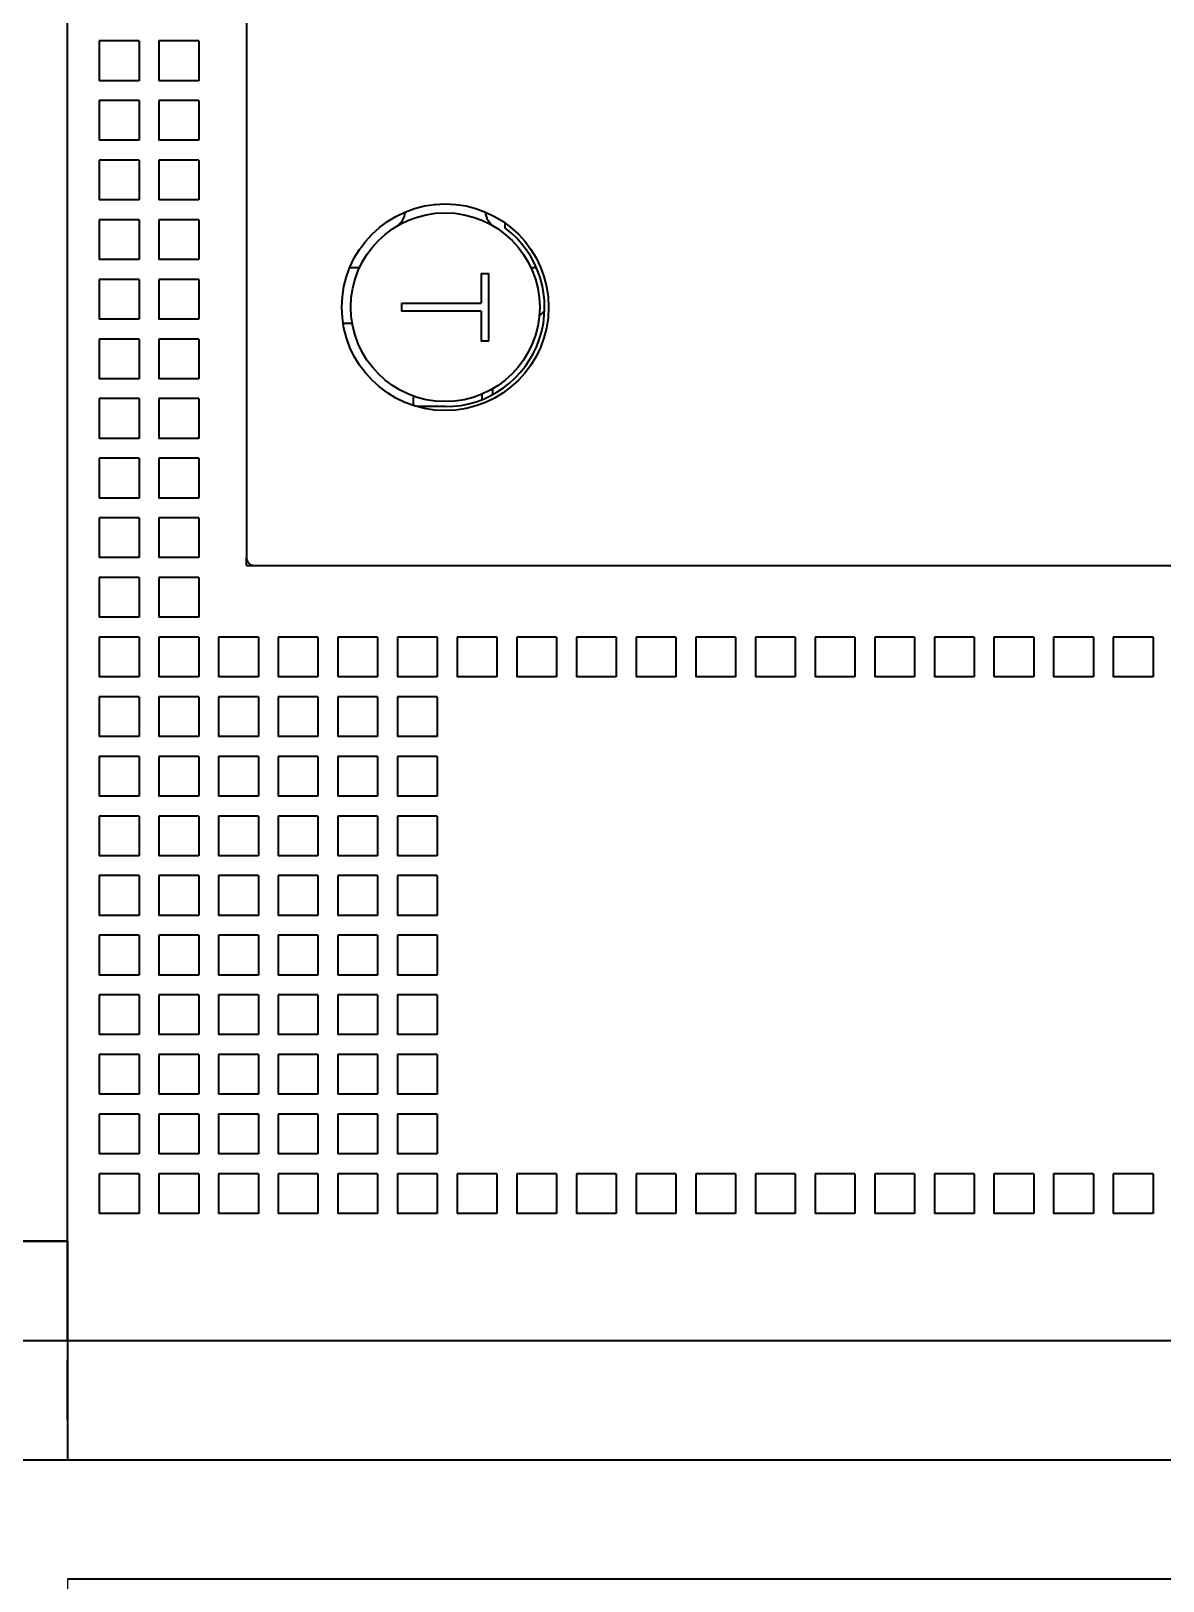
# Model space of a CAD drawing. Header units: millimetres. Extents: x 0 to 840, y -1485 to 297.
# Drawn here: x 71.156 to 74.003, y -716.695 to -712.795 of the extents above; entities that cross this region are included whole.
import ezdxf

# ---------------------------------------------------------------- set-up
doc = ezdxf.new("R2010")
doc.units = ezdxf.units.MM
doc.linetypes.add('DASHDOT', pattern=[25.4, 12.7, -6.35, 0, -6.35])

# ---------------------------------------------------------------- blocks, each defined once
blk = doc.blocks.new('XT2_3P ABB')
at = {"color": 7, "lineweight": 35}
for p, q in [((4.5, 0.6), (4.5, 12.4)), ((4.5, 0.6), (4.5, 12.4)), ((4.2, 8.9), (4.2, 3.55)), ((4.2, 8.9), (4.2, 3.55)), ((2.25, 4), (2.25, 8.1)), ((2.25, 4), (2.25, 8.1)), ((2.25, 4.02), (2.25, 8.08)), ((-2.1603, 4), (2.1603, 4)), ((3.95, 3.55), (-3.95, 3.55)), ((3.95, 3.55), (-3.95, 3.55)), ((3.95, 3.55), (-3.91, 3.55))]:
    blk.add_line(p, q, dxfattribs=at)
at = {"color": 7, "lineweight": 35, "ltscale": 0.025}
for p, q in [((2.43, 6.28), (2.43, 6.18)), ((2.43, 6.28), (2.53, 6.28)), ((2.43, 6.28), (2.43, 6.18)), ((2.43, 6.28), (2.53, 6.28)), ((2.53, 6.28), (2.53, 6.18)), ((2.53, 6.28), (2.53, 6.18)), ((3.78, 6.28), (3.78, 6.18)), ((3.78, 6.28), (3.88, 6.28)), ((3.78, 6.28), (3.78, 6.18)), ((3.78, 6.28), (3.88, 6.28)), ((3.88, 6.28), (3.88, 6.18)), ((3.88, 6.28), (3.88, 6.18)), ((2.43, 6.18), (2.53, 6.18)), ((2.43, 6.18), (2.53, 6.18)), ((3.78, 6.18), (3.88, 6.18)), ((3.78, 6.18), (3.88, 6.18)), ((2.43, 6.13), (2.43, 6.03)), ((2.43, 6.13), (2.53, 6.13)), ((2.43, 6.13), (2.43, 6.03)), ((2.43, 6.13), (2.53, 6.13)), ((2.53, 6.13), (2.53, 6.03)), ((2.53, 6.13), (2.53, 6.03)), ((3.78, 6.13), (3.78, 6.03)), ((3.78, 6.13), (3.88, 6.13)), ((3.78, 6.13), (3.78, 6.03)), ((3.78, 6.13), (3.88, 6.13)), ((3.88, 6.13), (3.88, 6.03)), ((3.88, 6.13), (3.88, 6.03)), ((2.43, 6.03), (2.53, 6.03)), ((2.43, 6.03), (2.53, 6.03)), ((3.78, 6.03), (3.88, 6.03)), ((3.78, 6.03), (3.88, 6.03)), ((2.43, 5.98), (2.43, 5.88)), ((2.43, 5.98), (2.53, 5.98)), ((2.43, 5.98), (2.43, 5.88)), ((2.43, 5.98), (2.53, 5.98)), ((2.53, 5.98), (2.53, 5.88)), ((2.53, 5.98), (2.53, 5.88)), ((3.78, 5.98), (3.78, 5.88)), ((3.78, 5.98), (3.88, 5.98)), ((3.78, 5.98), (3.78, 5.88)), ((3.78, 5.98), (3.88, 5.98)), ((3.88, 5.98), (3.88, 5.88)), ((3.88, 5.98), (3.88, 5.88)), ((2.43, 5.88), (2.53, 5.88)), ((2.43, 5.88), (2.53, 5.88)), ((3.78, 5.88), (3.88, 5.88)), ((3.78, 5.88), (3.88, 5.88)), ((2.43, 5.83), (2.43, 5.73)), ((2.43, 5.83), (2.53, 5.83)), ((2.43, 5.83), (2.43, 5.73)), ((2.43, 5.83), (2.53, 5.83)), ((2.53, 5.83), (2.53, 5.73)), ((2.53, 5.83), (2.53, 5.73)), ((3.78, 5.83), (3.78, 5.73)), ((3.78, 5.83), (3.88, 5.83)), ((3.78, 5.83), (3.78, 5.73)), ((3.78, 5.83), (3.88, 5.83)), ((3.88, 5.83), (3.88, 5.73)), ((3.88, 5.83), (3.88, 5.73)), ((2.43, 5.73), (2.53, 5.73)), ((2.43, 5.73), (2.53, 5.73)), ((3.78, 5.73), (3.88, 5.73)), ((3.78, 5.73), (3.88, 5.73)), ((2.43, 5.68), (2.43, 5.58)), ((2.43, 5.68), (2.53, 5.68)), ((2.43, 5.68), (2.43, 5.58)), ((2.43, 5.68), (2.53, 5.68)), ((2.53, 5.68), (2.53, 5.58)), ((2.53, 5.68), (2.53, 5.58)), ((3.78, 5.68), (3.78, 5.58)), ((3.78, 5.68), (3.88, 5.68)), ((3.78, 5.68), (3.78, 5.58)), ((3.78, 5.68), (3.88, 5.68)), ((3.88, 5.68), (3.88, 5.58)), ((3.88, 5.68), (3.88, 5.58)), ((2.43, 5.58), (2.53, 5.58)), ((2.43, 5.58), (2.53, 5.58)), ((3.78, 5.58), (3.88, 5.58)), ((3.78, 5.58), (3.88, 5.58)), ((2.43, 5.53), (2.43, 5.43)), ((2.43, 5.53), (2.53, 5.53)), ((2.43, 5.53), (2.43, 5.43)), ((2.43, 5.53), (2.53, 5.53)), ((2.53, 5.53), (2.53, 5.43)), ((2.53, 5.53), (2.53, 5.43)), ((3.78, 5.53), (3.78, 5.43)), ((3.78, 5.53), (3.88, 5.53)), ((3.78, 5.53), (3.78, 5.43)), ((3.78, 5.53), (3.88, 5.53)), ((3.88, 5.53), (3.88, 5.43)), ((3.88, 5.53), (3.88, 5.43)), ((2.43, 5.43), (2.53, 5.43)), ((2.43, 5.43), (2.53, 5.43)), ((3.78, 5.43), (3.88, 5.43)), ((3.78, 5.43), (3.88, 5.43)), ((2.43, 5.38), (2.43, 5.28)), ((2.43, 5.38), (2.53, 5.38)), ((2.43, 5.38), (2.43, 5.28)), ((2.43, 5.38), (2.53, 5.38)), ((2.53, 5.38), (2.53, 5.28)), ((2.53, 5.38), (2.53, 5.28)), ((3.78, 5.38), (3.78, 5.28)), ((3.78, 5.38), (3.88, 5.38)), ((3.78, 5.38), (3.78, 5.28)), ((3.78, 5.38), (3.88, 5.38)), ((3.88, 5.38), (3.88, 5.28)), ((3.88, 5.38), (3.88, 5.28)), ((2.43, 5.28), (2.53, 5.28)), ((2.43, 5.28), (2.53, 5.28)), ((3.78, 5.28), (3.88, 5.28)), ((3.78, 5.28), (3.88, 5.28)), ((2.43, 5.23), (2.43, 5.13)), ((2.43, 5.23), (2.53, 5.23)), ((2.43, 5.23), (2.43, 5.13)), ((2.43, 5.23), (2.53, 5.23)), ((2.53, 5.23), (2.53, 5.13)), ((2.53, 5.23), (2.53, 5.13)), ((3.78, 5.23), (3.78, 5.13)), ((3.78, 5.23), (3.88, 5.23)), ((3.78, 5.23), (3.78, 5.13)), ((3.78, 5.23), (3.88, 5.23)), ((3.88, 5.23), (3.88, 5.13)), ((3.88, 5.23), (3.88, 5.13)), ((2.43, 5.13), (2.53, 5.13)), ((2.43, 5.13), (2.53, 5.13)), ((3.78, 5.13), (3.88, 5.13)), ((3.78, 5.13), (3.88, 5.13)), ((2.43, 5.08), (2.43, 4.98)), ((2.43, 5.08), (2.53, 5.08)), ((2.43, 5.08), (2.43, 4.98)), ((2.43, 5.08), (2.53, 5.08)), ((2.53, 5.08), (2.53, 4.98)), ((2.53, 5.08), (2.53, 4.98)), ((3.78, 5.08), (3.78, 4.98)), ((3.78, 5.08), (3.88, 5.08)), ((3.78, 5.08), (3.78, 4.98)), ((3.78, 5.08), (3.88, 5.08)), ((3.88, 5.08), (3.88, 4.98)), ((3.88, 5.08), (3.88, 4.98)), ((2.43, 4.98), (2.53, 4.98)), ((2.43, 4.98), (2.53, 4.98)), ((3.78, 4.98), (3.88, 4.98)), ((3.78, 4.98), (3.88, 4.98)), ((2.43, 4.93), (2.43, 4.83)), ((2.43, 4.93), (2.53, 4.93)), ((2.43, 4.93), (2.43, 4.83)), ((2.43, 4.93), (2.53, 4.93)), ((2.53, 4.93), (2.53, 4.83)), ((2.53, 4.93), (2.53, 4.83)), ((3.78, 4.93), (3.78, 4.83)), ((3.78, 4.93), (3.88, 4.93)), ((3.78, 4.93), (3.78, 4.83)), ((3.78, 4.93), (3.88, 4.93)), ((3.88, 4.93), (3.88, 4.83)), ((3.88, 4.93), (3.88, 4.83)), ((2.43, 4.83), (2.53, 4.83)), ((2.43, 4.83), (2.53, 4.83)), ((3.78, 4.83), (3.88, 4.83)), ((3.78, 4.83), (3.88, 4.83)), ((2.43, 4.78), (2.43, 4.68)), ((2.43, 4.78), (2.53, 4.78)), ((2.43, 4.78), (2.43, 4.68)), ((2.43, 4.78), (2.53, 4.78)), ((2.53, 4.78), (2.53, 4.68)), ((2.53, 4.78), (2.53, 4.68)), ((3.78, 4.78), (3.78, 4.68)), ((3.78, 4.78), (3.88, 4.78)), ((3.78, 4.78), (3.78, 4.68)), ((3.78, 4.78), (3.88, 4.78)), ((3.88, 4.78), (3.88, 4.68)), ((3.88, 4.78), (3.88, 4.68)), ((2.43, 4.68), (2.53, 4.68)), ((2.43, 4.68), (2.53, 4.68)), ((3.78, 4.68), (3.88, 4.68)), ((3.78, 4.68), (3.88, 4.68)), ((2.43, 4.63), (2.43, 4.53)), ((2.43, 4.63), (2.53, 4.63)), ((2.43, 4.63), (2.43, 4.53)), ((2.43, 4.63), (2.53, 4.63)), ((2.53, 4.63), (2.53, 4.53)), ((2.53, 4.63), (2.53, 4.53)), ((3.78, 4.63), (3.78, 4.53)), ((3.78, 4.63), (3.88, 4.63)), ((3.78, 4.63), (3.78, 4.53)), ((3.78, 4.63), (3.88, 4.63)), ((3.88, 4.63), (3.88, 4.53)), ((3.88, 4.63), (3.88, 4.53)), ((2.43, 4.53), (2.53, 4.53)), ((2.43, 4.53), (2.53, 4.53)), ((3.78, 4.53), (3.88, 4.53)), ((3.78, 4.53), (3.88, 4.53)), ((2.43, 4.48), (2.43, 4.38)), ((2.43, 4.48), (2.53, 4.48)), ((2.43, 4.48), (2.43, 4.38)), ((2.43, 4.48), (2.53, 4.48)), ((2.53, 4.48), (2.53, 4.38)), ((2.53, 4.48), (2.53, 4.38)), ((2.58, 4.48), (2.58, 4.38)), ((2.58, 4.48), (2.68, 4.48)), ((2.58, 4.48), (2.58, 4.38)), ((2.58, 4.48), (2.68, 4.48)), ((2.68, 4.48), (2.68, 4.38)), ((2.68, 4.48), (2.68, 4.38)), ((2.73, 4.48), (2.73, 4.38)), ((2.73, 4.48), (2.83, 4.48)), ((2.73, 4.48), (2.73, 4.38)), ((2.73, 4.48), (2.83, 4.48)), ((2.83, 4.48), (2.83, 4.38)), ((2.83, 4.48), (2.83, 4.38)), ((2.88, 4.48), (2.88, 4.38)), ((2.88, 4.48), (2.98, 4.48)), ((2.88, 4.48), (2.88, 4.38)), ((2.88, 4.48), (2.98, 4.48)), ((2.98, 4.48), (2.98, 4.38)), ((2.98, 4.48), (2.98, 4.38)), ((3.03, 4.48), (3.03, 4.38)), ((3.03, 4.48), (3.13, 4.48)), ((3.03, 4.48), (3.03, 4.38)), ((3.03, 4.48), (3.13, 4.48)), ((3.13, 4.48), (3.13, 4.38)), ((3.13, 4.48), (3.13, 4.38)), ((3.18, 4.48), (3.18, 4.38)), ((3.18, 4.48), (3.28, 4.48)), ((3.18, 4.48), (3.18, 4.38)), ((3.18, 4.48), (3.28, 4.48)), ((3.28, 4.48), (3.28, 4.38)), ((3.28, 4.48), (3.28, 4.38)), ((3.33, 4.48), (3.33, 4.38)), ((3.33, 4.48), (3.43, 4.48)), ((3.33, 4.48), (3.33, 4.38)), ((3.33, 4.48), (3.43, 4.48)), ((3.43, 4.48), (3.43, 4.38)), ((3.43, 4.48), (3.43, 4.38)), ((3.48, 4.48), (3.48, 4.38)), ((3.48, 4.48), (3.58, 4.48)), ((3.48, 4.48), (3.48, 4.38)), ((3.48, 4.48), (3.58, 4.48)), ((3.58, 4.48), (3.58, 4.38)), ((3.58, 4.48), (3.58, 4.38)), ((3.63, 4.48), (3.63, 4.38)), ((3.63, 4.48), (3.73, 4.48)), ((3.63, 4.48), (3.63, 4.38)), ((3.63, 4.48), (3.73, 4.48)), ((3.73, 4.48), (3.73, 4.38)), ((3.73, 4.48), (3.73, 4.38)), ((3.78, 4.48), (3.78, 4.38)), ((3.78, 4.48), (3.88, 4.48)), ((3.78, 4.48), (3.78, 4.38)), ((3.78, 4.48), (3.88, 4.48)), ((3.88, 4.48), (3.88, 4.38)), ((3.88, 4.48), (3.88, 4.38)), ((2.43, 4.38), (2.53, 4.38)), ((2.43, 4.38), (2.53, 4.38)), ((2.58, 4.38), (2.68, 4.38)), ((2.58, 4.38), (2.68, 4.38)), ((2.73, 4.38), (2.83, 4.38)), ((2.73, 4.38), (2.83, 4.38)), ((2.88, 4.38), (2.98, 4.38)), ((2.88, 4.38), (2.98, 4.38)), ((3.03, 4.38), (3.13, 4.38)), ((3.03, 4.38), (3.13, 4.38)), ((3.18, 4.38), (3.28, 4.38)), ((3.18, 4.38), (3.28, 4.38)), ((3.33, 4.38), (3.43, 4.38)), ((3.33, 4.38), (3.43, 4.38)), ((3.48, 4.38), (3.58, 4.38)), ((3.48, 4.38), (3.58, 4.38)), ((3.63, 4.38), (3.73, 4.38)), ((3.63, 4.38), (3.73, 4.38)), ((3.78, 4.38), (3.88, 4.38)), ((3.78, 4.38), (3.88, 4.38)), ((2.43, 4.33), (2.43, 4.23)), ((2.43, 4.33), (2.53, 4.33)), ((2.43, 4.33), (2.43, 4.23)), ((2.43, 4.33), (2.53, 4.33)), ((2.53, 4.33), (2.53, 4.23)), ((2.53, 4.33), (2.53, 4.23)), ((2.58, 4.33), (2.58, 4.23)), ((2.58, 4.33), (2.68, 4.33)), ((2.58, 4.33), (2.58, 4.23)), ((2.58, 4.33), (2.68, 4.33)), ((2.68, 4.33), (2.68, 4.23)), ((2.68, 4.33), (2.68, 4.23)), ((2.73, 4.33), (2.73, 4.23)), ((2.73, 4.33), (2.83, 4.33)), ((2.73, 4.33), (2.73, 4.23)), ((2.73, 4.33), (2.83, 4.33)), ((2.83, 4.33), (2.83, 4.23)), ((2.83, 4.33), (2.83, 4.23)), ((2.88, 4.33), (2.88, 4.23)), ((2.88, 4.33), (2.98, 4.33)), ((2.88, 4.33), (2.88, 4.23)), ((2.88, 4.33), (2.98, 4.33)), ((2.98, 4.33), (2.98, 4.23)), ((2.98, 4.33), (2.98, 4.23)), ((3.03, 4.33), (3.03, 4.23)), ((3.03, 4.33), (3.13, 4.33)), ((3.03, 4.33), (3.03, 4.23)), ((3.03, 4.33), (3.13, 4.33)), ((3.13, 4.33), (3.13, 4.23)), ((3.13, 4.33), (3.13, 4.23)), ((3.18, 4.33), (3.18, 4.23)), ((3.18, 4.33), (3.28, 4.33)), ((3.18, 4.33), (3.18, 4.23)), ((3.18, 4.33), (3.28, 4.33)), ((3.28, 4.33), (3.28, 4.23)), ((3.28, 4.33), (3.28, 4.23)), ((3.33, 4.33), (3.33, 4.23)), ((3.33, 4.33), (3.43, 4.33)), ((3.33, 4.33), (3.33, 4.23)), ((3.33, 4.33), (3.43, 4.33)), ((3.43, 4.33), (3.43, 4.23)), ((3.43, 4.33), (3.43, 4.23)), ((3.48, 4.33), (3.48, 4.23)), ((3.48, 4.33), (3.58, 4.33)), ((3.48, 4.33), (3.48, 4.23)), ((3.48, 4.33), (3.58, 4.33)), ((3.58, 4.33), (3.58, 4.23)), ((3.58, 4.33), (3.58, 4.23)), ((3.63, 4.33), (3.63, 4.23)), ((3.63, 4.33), (3.73, 4.33)), ((3.63, 4.33), (3.63, 4.23)), ((3.63, 4.33), (3.73, 4.33)), ((3.73, 4.33), (3.73, 4.23)), ((3.73, 4.33), (3.73, 4.23)), ((3.78, 4.33), (3.78, 4.23)), ((3.78, 4.33), (3.88, 4.33)), ((3.78, 4.33), (3.78, 4.23)), ((3.78, 4.33), (3.88, 4.33)), ((3.88, 4.33), (3.88, 4.23)), ((3.88, 4.33), (3.88, 4.23)), ((2.43, 4.23), (2.53, 4.23)), ((2.43, 4.23), (2.53, 4.23)), ((2.58, 4.23), (2.68, 4.23)), ((2.58, 4.23), (2.68, 4.23)), ((2.73, 4.23), (2.83, 4.23)), ((2.73, 4.23), (2.83, 4.23)), ((2.88, 4.23), (2.98, 4.23)), ((2.88, 4.23), (2.98, 4.23)), ((3.03, 4.23), (3.13, 4.23)), ((3.03, 4.23), (3.13, 4.23)), ((3.18, 4.23), (3.28, 4.23)), ((3.18, 4.23), (3.28, 4.23)), ((3.33, 4.23), (3.43, 4.23)), ((3.33, 4.23), (3.43, 4.23)), ((3.48, 4.23), (3.58, 4.23)), ((3.48, 4.23), (3.58, 4.23)), ((3.63, 4.23), (3.73, 4.23)), ((3.63, 4.23), (3.73, 4.23)), ((3.78, 4.23), (3.88, 4.23)), ((3.78, 4.23), (3.88, 4.23)), ((2.43, 4.18), (2.43, 4.08)), ((2.43, 4.18), (2.53, 4.18)), ((2.43, 4.18), (2.43, 4.08)), ((2.43, 4.18), (2.53, 4.18)), ((2.53, 4.18), (2.53, 4.08)), ((2.53, 4.18), (2.53, 4.08)), ((2.58, 4.18), (2.58, 4.08)), ((2.58, 4.18), (2.68, 4.18)), ((2.58, 4.18), (2.58, 4.08)), ((2.58, 4.18), (2.68, 4.18)), ((2.68, 4.18), (2.68, 4.08)), ((2.68, 4.18), (2.68, 4.08)), ((2.73, 4.18), (2.73, 4.08)), ((2.73, 4.18), (2.83, 4.18)), ((2.73, 4.18), (2.73, 4.08)), ((2.73, 4.18), (2.83, 4.18)), ((2.83, 4.18), (2.83, 4.08)), ((2.83, 4.18), (2.83, 4.08)), ((2.88, 4.18), (2.88, 4.08)), ((2.88, 4.18), (2.98, 4.18)), ((2.88, 4.18), (2.88, 4.08)), ((2.88, 4.18), (2.98, 4.18)), ((2.98, 4.18), (2.98, 4.08)), ((2.98, 4.18), (2.98, 4.08)), ((3.03, 4.18), (3.03, 4.08)), ((3.03, 4.18), (3.13, 4.18)), ((3.03, 4.18), (3.03, 4.08)), ((3.03, 4.18), (3.13, 4.18)), ((3.13, 4.18), (3.13, 4.08)), ((3.13, 4.18), (3.13, 4.08)), ((3.18, 4.18), (3.18, 4.08)), ((3.18, 4.18), (3.28, 4.18)), ((3.18, 4.18), (3.18, 4.08)), ((3.18, 4.18), (3.28, 4.18)), ((3.28, 4.18), (3.28, 4.08)), ((3.28, 4.18), (3.28, 4.08)), ((3.33, 4.18), (3.33, 4.08)), ((3.33, 4.18), (3.43, 4.18)), ((3.33, 4.18), (3.33, 4.08)), ((3.33, 4.18), (3.43, 4.18)), ((3.43, 4.18), (3.43, 4.08)), ((3.43, 4.18), (3.43, 4.08)), ((3.48, 4.18), (3.48, 4.08)), ((3.48, 4.18), (3.58, 4.18)), ((3.48, 4.18), (3.48, 4.08)), ((3.48, 4.18), (3.58, 4.18)), ((3.58, 4.18), (3.58, 4.08)), ((3.58, 4.18), (3.58, 4.08)), ((3.63, 4.18), (3.63, 4.08)), ((3.63, 4.18), (3.73, 4.18)), ((3.63, 4.18), (3.63, 4.08)), ((3.63, 4.18), (3.73, 4.18)), ((3.73, 4.18), (3.73, 4.08)), ((3.73, 4.18), (3.73, 4.08)), ((3.78, 4.18), (3.78, 4.08)), ((3.78, 4.18), (3.88, 4.18)), ((3.78, 4.18), (3.78, 4.08)), ((3.78, 4.18), (3.88, 4.18)), ((3.88, 4.18), (3.88, 4.08)), ((3.88, 4.18), (3.88, 4.08)), ((2.43, 4.08), (2.53, 4.08)), ((2.43, 4.08), (2.53, 4.08)), ((2.58, 4.08), (2.68, 4.08)), ((2.58, 4.08), (2.68, 4.08)), ((2.73, 4.08), (2.83, 4.08)), ((2.73, 4.08), (2.83, 4.08)), ((2.88, 4.08), (2.98, 4.08)), ((2.88, 4.08), (2.98, 4.08)), ((3.03, 4.08), (3.13, 4.08)), ((3.03, 4.08), (3.13, 4.08)), ((3.18, 4.08), (3.28, 4.08)), ((3.18, 4.08), (3.28, 4.08)), ((3.33, 4.08), (3.43, 4.08)), ((3.33, 4.08), (3.43, 4.08)), ((3.48, 4.08), (3.58, 4.08)), ((3.48, 4.08), (3.58, 4.08)), ((3.63, 4.08), (3.73, 4.08)), ((3.63, 4.08), (3.73, 4.08)), ((3.78, 4.08), (3.88, 4.08)), ((3.78, 4.08), (3.88, 4.08)), ((2.43, 4.03), (2.43, 3.93)), ((2.43, 4.03), (2.53, 4.03)), ((2.43, 4.03), (2.43, 3.93)), ((2.43, 4.03), (2.53, 4.03)), ((2.53, 4.03), (2.53, 3.93)), ((2.53, 4.03), (2.53, 3.93)), ((2.58, 4.03), (2.58, 3.93)), ((2.58, 4.03), (2.68, 4.03)), ((2.58, 4.03), (2.58, 3.93)), ((2.58, 4.03), (2.68, 4.03)), ((2.68, 4.03), (2.68, 3.93)), ((2.68, 4.03), (2.68, 3.93)), ((2.73, 4.03), (2.73, 3.93)), ((2.73, 4.03), (2.83, 4.03)), ((2.73, 4.03), (2.73, 3.93)), ((2.73, 4.03), (2.83, 4.03)), ((2.83, 4.03), (2.83, 3.93)), ((2.83, 4.03), (2.83, 3.93)), ((2.88, 4.03), (2.88, 3.93)), ((2.88, 4.03), (2.98, 4.03)), ((2.88, 4.03), (2.88, 3.93)), ((2.88, 4.03), (2.98, 4.03)), ((2.98, 4.03), (2.98, 3.93)), ((2.98, 4.03), (2.98, 3.93)), ((3.03, 4.03), (3.03, 3.93)), ((3.03, 4.03), (3.13, 4.03)), ((3.03, 4.03), (3.03, 3.93)), ((3.03, 4.03), (3.13, 4.03)), ((3.13, 4.03), (3.13, 3.93)), ((3.13, 4.03), (3.13, 3.93)), ((3.18, 4.03), (3.18, 3.93)), ((3.18, 4.03), (3.28, 4.03)), ((3.18, 4.03), (3.18, 3.93)), ((3.18, 4.03), (3.28, 4.03)), ((3.28, 4.03), (3.28, 3.93)), ((3.28, 4.03), (3.28, 3.93)), ((3.33, 4.03), (3.33, 3.93)), ((3.33, 4.03), (3.43, 4.03)), ((3.33, 4.03), (3.33, 3.93)), ((3.33, 4.03), (3.43, 4.03)), ((3.43, 4.03), (3.43, 3.93)), ((3.43, 4.03), (3.43, 3.93)), ((3.48, 4.03), (3.48, 3.93)), ((3.48, 4.03), (3.58, 4.03)), ((3.48, 4.03), (3.48, 3.93)), ((3.48, 4.03), (3.58, 4.03)), ((3.58, 4.03), (3.58, 3.93)), ((3.58, 4.03), (3.58, 3.93)), ((3.63, 4.03), (3.63, 3.93)), ((3.63, 4.03), (3.73, 4.03)), ((3.63, 4.03), (3.63, 3.93)), ((3.63, 4.03), (3.73, 4.03)), ((3.73, 4.03), (3.73, 3.93)), ((3.73, 4.03), (3.73, 3.93)), ((3.78, 4.03), (3.78, 3.93)), ((3.78, 4.03), (3.88, 4.03)), ((3.78, 4.03), (3.78, 3.93)), ((3.78, 4.03), (3.88, 4.03)), ((3.88, 4.03), (3.88, 3.93)), ((3.88, 4.03), (3.88, 3.93)), ((2.43, 3.93), (2.53, 3.93)), ((2.43, 3.93), (2.53, 3.93)), ((2.58, 3.93), (2.68, 3.93)), ((2.58, 3.93), (2.68, 3.93)), ((2.73, 3.93), (2.83, 3.93)), ((2.73, 3.93), (2.83, 3.93)), ((2.88, 3.93), (2.98, 3.93)), ((2.88, 3.93), (2.98, 3.93)), ((3.03, 3.93), (3.13, 3.93)), ((3.03, 3.93), (3.13, 3.93)), ((3.18, 3.93), (3.28, 3.93)), ((3.18, 3.93), (3.28, 3.93)), ((3.33, 3.93), (3.43, 3.93)), ((3.33, 3.93), (3.43, 3.93)), ((3.48, 3.93), (3.58, 3.93)), ((3.48, 3.93), (3.58, 3.93)), ((3.63, 3.93), (3.73, 3.93)), ((3.63, 3.93), (3.73, 3.93)), ((3.78, 3.93), (3.88, 3.93)), ((3.78, 3.93), (3.88, 3.93)), ((0.93, 3.88), (0.93, 3.78)), ((0.93, 3.88), (1.03, 3.88)), ((0.93, 3.88), (0.93, 3.78)), ((0.93, 3.88), (1.03, 3.88)), ((1.03, 3.88), (1.03, 3.78)), ((1.03, 3.88), (1.03, 3.78)), ((1.08, 3.88), (1.08, 3.78)), ((1.08, 3.88), (1.18, 3.88)), ((1.08, 3.88), (1.08, 3.78)), ((1.08, 3.88), (1.18, 3.88)), ((1.18, 3.88), (1.18, 3.78)), ((1.18, 3.88), (1.18, 3.78)), ((1.23, 3.88), (1.23, 3.78)), ((1.23, 3.88), (1.33, 3.88)), ((1.23, 3.88), (1.23, 3.78)), ((1.23, 3.88), (1.33, 3.88)), ((1.33, 3.88), (1.33, 3.78)), ((1.33, 3.88), (1.33, 3.78)), ((1.38, 3.88), (1.38, 3.78)), ((1.38, 3.88), (1.48, 3.88)), ((1.38, 3.88), (1.38, 3.78)), ((1.38, 3.88), (1.48, 3.88)), ((1.48, 3.88), (1.48, 3.78)), ((1.48, 3.88), (1.48, 3.78)), ((1.53, 3.88), (1.53, 3.78)), ((1.53, 3.88), (1.63, 3.88)), ((1.53, 3.88), (1.53, 3.78)), ((1.53, 3.88), (1.63, 3.88)), ((1.63, 3.88), (1.63, 3.78)), ((1.63, 3.88), (1.63, 3.78)), ((1.68, 3.88), (1.68, 3.78)), ((1.68, 3.88), (1.78, 3.88)), ((1.68, 3.88), (1.68, 3.78)), ((1.68, 3.88), (1.78, 3.88)), ((1.78, 3.88), (1.78, 3.78)), ((1.78, 3.88), (1.78, 3.78)), ((1.83, 3.88), (1.83, 3.78)), ((1.83, 3.88), (1.93, 3.88)), ((1.83, 3.88), (1.83, 3.78)), ((1.83, 3.88), (1.93, 3.88)), ((1.93, 3.88), (1.93, 3.78)), ((1.93, 3.88), (1.93, 3.78)), ((1.98, 3.88), (1.98, 3.78)), ((1.98, 3.88), (2.08, 3.88)), ((1.98, 3.88), (1.98, 3.78)), ((1.98, 3.88), (2.08, 3.88)), ((2.08, 3.88), (2.08, 3.78)), ((2.08, 3.88), (2.08, 3.78)), ((2.13, 3.88), (2.13, 3.78)), ((2.13, 3.88), (2.23, 3.88)), ((2.13, 3.88), (2.13, 3.78)), ((2.13, 3.88), (2.23, 3.88)), ((2.23, 3.88), (2.23, 3.78)), ((2.23, 3.88), (2.23, 3.78)), ((2.28, 3.88), (2.28, 3.78)), ((2.28, 3.88), (2.38, 3.88)), ((2.28, 3.88), (2.28, 3.78)), ((2.28, 3.88), (2.38, 3.88)), ((2.38, 3.88), (2.38, 3.78)), ((2.38, 3.88), (2.38, 3.78)), ((2.43, 3.88), (2.43, 3.78)), ((2.43, 3.88), (2.53, 3.88)), ((2.43, 3.88), (2.43, 3.78)), ((2.43, 3.88), (2.53, 3.88)), ((2.53, 3.88), (2.53, 3.78)), ((2.53, 3.88), (2.53, 3.78)), ((2.58, 3.88), (2.58, 3.78)), ((2.58, 3.88), (2.68, 3.88)), ((2.58, 3.88), (2.58, 3.78)), ((2.58, 3.88), (2.68, 3.88)), ((2.68, 3.88), (2.68, 3.78)), ((2.68, 3.88), (2.68, 3.78)), ((2.73, 3.88), (2.73, 3.78)), ((2.73, 3.88), (2.83, 3.88)), ((2.73, 3.88), (2.73, 3.78)), ((2.73, 3.88), (2.83, 3.88)), ((2.83, 3.88), (2.83, 3.78)), ((2.83, 3.88), (2.83, 3.78)), ((2.88, 3.88), (2.88, 3.78)), ((2.88, 3.88), (2.98, 3.88)), ((2.88, 3.88), (2.88, 3.78)), ((2.88, 3.88), (2.98, 3.88)), ((2.98, 3.88), (2.98, 3.78)), ((2.98, 3.88), (2.98, 3.78)), ((3.03, 3.88), (3.03, 3.78)), ((3.03, 3.88), (3.13, 3.88)), ((3.03, 3.88), (3.03, 3.78)), ((3.03, 3.88), (3.13, 3.88)), ((3.13, 3.88), (3.13, 3.78)), ((3.13, 3.88), (3.13, 3.78)), ((3.18, 3.88), (3.18, 3.78)), ((3.18, 3.88), (3.28, 3.88)), ((3.18, 3.88), (3.18, 3.78)), ((3.18, 3.88), (3.28, 3.88)), ((3.28, 3.88), (3.28, 3.78)), ((3.28, 3.88), (3.28, 3.78)), ((3.33, 3.88), (3.33, 3.78)), ((3.33, 3.88), (3.43, 3.88)), ((3.33, 3.88), (3.33, 3.78)), ((3.33, 3.88), (3.43, 3.88)), ((3.43, 3.88), (3.43, 3.78)), ((3.43, 3.88), (3.43, 3.78)), ((3.48, 3.88), (3.48, 3.78)), ((3.48, 3.88), (3.58, 3.88)), ((3.48, 3.88), (3.48, 3.78)), ((3.48, 3.88), (3.58, 3.88)), ((3.58, 3.88), (3.58, 3.78)), ((3.58, 3.88), (3.58, 3.78)), ((3.63, 3.88), (3.63, 3.78)), ((3.63, 3.88), (3.73, 3.88)), ((3.63, 3.88), (3.63, 3.78)), ((3.63, 3.88), (3.73, 3.88)), ((3.73, 3.88), (3.73, 3.78)), ((3.73, 3.88), (3.73, 3.78)), ((3.78, 3.88), (3.88, 3.88)), ((3.78, 3.88), (3.78, 3.78)), ((3.78, 3.88), (3.88, 3.88)), ((3.78, 3.88), (3.78, 3.78)), ((3.88, 3.88), (3.88, 3.78)), ((3.88, 3.88), (3.88, 3.78)), ((0.93, 3.78), (1.03, 3.78)), ((0.93, 3.78), (1.03, 3.78)), ((1.08, 3.78), (1.18, 3.78)), ((1.08, 3.78), (1.18, 3.78)), ((1.23, 3.78), (1.33, 3.78)), ((1.23, 3.78), (1.33, 3.78)), ((1.38, 3.78), (1.48, 3.78)), ((1.38, 3.78), (1.48, 3.78)), ((1.53, 3.78), (1.63, 3.78)), ((1.53, 3.78), (1.63, 3.78)), ((1.68, 3.78), (1.78, 3.78)), ((1.68, 3.78), (1.78, 3.78)), ((1.83, 3.78), (1.93, 3.78)), ((1.83, 3.78), (1.93, 3.78)), ((1.98, 3.78), (2.08, 3.78)), ((1.98, 3.78), (2.08, 3.78)), ((2.13, 3.78), (2.23, 3.78)), ((2.13, 3.78), (2.23, 3.78)), ((2.28, 3.78), (2.38, 3.78)), ((2.28, 3.78), (2.38, 3.78)), ((2.43, 3.78), (2.53, 3.78)), ((2.43, 3.78), (2.53, 3.78)), ((2.58, 3.78), (2.68, 3.78)), ((2.58, 3.78), (2.68, 3.78)), ((2.73, 3.78), (2.83, 3.78)), ((2.73, 3.78), (2.83, 3.78)), ((2.88, 3.78), (2.98, 3.78)), ((2.88, 3.78), (2.98, 3.78)), ((3.03, 3.78), (3.13, 3.78)), ((3.03, 3.78), (3.13, 3.78)), ((3.18, 3.78), (3.28, 3.78)), ((3.18, 3.78), (3.28, 3.78)), ((3.33, 3.78), (3.43, 3.78)), ((3.33, 3.78), (3.43, 3.78)), ((3.48, 3.78), (3.58, 3.78)), ((3.48, 3.78), (3.58, 3.78)), ((3.63, 3.78), (3.73, 3.78)), ((3.63, 3.78), (3.73, 3.78)), ((3.78, 3.78), (3.88, 3.78)), ((3.78, 3.78), (3.88, 3.78)), ((0.93, 3.73), (0.93, 3.63)), ((0.93, 3.73), (1.03, 3.73)), ((0.93, 3.73), (0.93, 3.63)), ((0.93, 3.73), (1.03, 3.73)), ((1.03, 3.73), (1.03, 3.63)), ((1.03, 3.73), (1.03, 3.63)), ((1.08, 3.73), (1.08, 3.63)), ((1.08, 3.73), (1.18, 3.73)), ((1.08, 3.73), (1.08, 3.63)), ((1.08, 3.73), (1.18, 3.73)), ((1.18, 3.73), (1.18, 3.63)), ((1.18, 3.73), (1.18, 3.63)), ((1.23, 3.73), (1.23, 3.63)), ((1.23, 3.73), (1.33, 3.73)), ((1.23, 3.73), (1.23, 3.63)), ((1.23, 3.73), (1.33, 3.73)), ((1.33, 3.73), (1.33, 3.63)), ((1.33, 3.73), (1.33, 3.63)), ((1.38, 3.73), (1.38, 3.63)), ((1.38, 3.73), (1.48, 3.73)), ((1.38, 3.73), (1.38, 3.63)), ((1.38, 3.73), (1.48, 3.73)), ((1.48, 3.73), (1.48, 3.63)), ((1.48, 3.73), (1.48, 3.63)), ((1.53, 3.73), (1.53, 3.63)), ((1.53, 3.73), (1.63, 3.73)), ((1.53, 3.73), (1.53, 3.63)), ((1.53, 3.73), (1.63, 3.73)), ((1.63, 3.73), (1.63, 3.63)), ((1.63, 3.73), (1.63, 3.63)), ((1.68, 3.73), (1.68, 3.63)), ((1.68, 3.73), (1.78, 3.73)), ((1.68, 3.73), (1.68, 3.63)), ((1.68, 3.73), (1.78, 3.73)), ((1.78, 3.73), (1.78, 3.63)), ((1.78, 3.73), (1.78, 3.63)), ((1.83, 3.73), (1.83, 3.63)), ((1.83, 3.73), (1.93, 3.73)), ((1.83, 3.73), (1.83, 3.63)), ((1.83, 3.73), (1.93, 3.73)), ((1.93, 3.73), (1.93, 3.63)), ((1.93, 3.73), (1.93, 3.63)), ((1.98, 3.73), (1.98, 3.63)), ((1.98, 3.73), (2.08, 3.73)), ((1.98, 3.73), (1.98, 3.63)), ((1.98, 3.73), (2.08, 3.73)), ((2.08, 3.73), (2.08, 3.63)), ((2.08, 3.73), (2.08, 3.63)), ((2.13, 3.73), (2.13, 3.63)), ((2.13, 3.73), (2.23, 3.73)), ((2.13, 3.73), (2.13, 3.63)), ((2.13, 3.73), (2.23, 3.73)), ((2.23, 3.73), (2.23, 3.63)), ((2.23, 3.73), (2.23, 3.63)), ((2.28, 3.73), (2.28, 3.63)), ((2.28, 3.73), (2.38, 3.73)), ((2.28, 3.73), (2.28, 3.63)), ((2.28, 3.73), (2.38, 3.73)), ((2.38, 3.73), (2.38, 3.63)), ((2.38, 3.73), (2.38, 3.63)), ((2.43, 3.73), (2.43, 3.63)), ((2.43, 3.73), (2.53, 3.73)), ((2.43, 3.73), (2.43, 3.63)), ((2.43, 3.73), (2.53, 3.73)), ((2.53, 3.73), (2.53, 3.63)), ((2.53, 3.73), (2.53, 3.63)), ((2.58, 3.73), (2.58, 3.63)), ((2.58, 3.73), (2.68, 3.73)), ((2.58, 3.73), (2.58, 3.63)), ((2.58, 3.73), (2.68, 3.73)), ((2.68, 3.73), (2.68, 3.63)), ((2.68, 3.73), (2.68, 3.63)), ((2.73, 3.73), (2.73, 3.63)), ((2.73, 3.73), (2.83, 3.73)), ((2.73, 3.73), (2.73, 3.63)), ((2.73, 3.73), (2.83, 3.73)), ((2.83, 3.73), (2.83, 3.63)), ((2.83, 3.73), (2.83, 3.63)), ((2.88, 3.73), (2.88, 3.63)), ((2.88, 3.73), (2.98, 3.73)), ((2.88, 3.73), (2.88, 3.63)), ((2.88, 3.73), (2.98, 3.73)), ((2.98, 3.73), (2.98, 3.63)), ((2.98, 3.73), (2.98, 3.63)), ((3.03, 3.73), (3.03, 3.63)), ((3.03, 3.73), (3.13, 3.73)), ((3.03, 3.73), (3.03, 3.63)), ((3.03, 3.73), (3.13, 3.73)), ((3.13, 3.73), (3.13, 3.63)), ((3.13, 3.73), (3.13, 3.63)), ((3.18, 3.73), (3.18, 3.63)), ((3.18, 3.73), (3.28, 3.73)), ((3.18, 3.73), (3.18, 3.63)), ((3.18, 3.73), (3.28, 3.73)), ((3.28, 3.73), (3.28, 3.63)), ((3.28, 3.73), (3.28, 3.63)), ((3.33, 3.73), (3.33, 3.63)), ((3.33, 3.73), (3.43, 3.73)), ((3.33, 3.73), (3.33, 3.63)), ((3.33, 3.73), (3.43, 3.73)), ((3.43, 3.73), (3.43, 3.63)), ((3.43, 3.73), (3.43, 3.63)), ((3.48, 3.73), (3.48, 3.63)), ((3.48, 3.73), (3.58, 3.73)), ((3.48, 3.73), (3.48, 3.63)), ((3.48, 3.73), (3.58, 3.73)), ((3.58, 3.73), (3.58, 3.63)), ((3.58, 3.73), (3.58, 3.63)), ((3.63, 3.73), (3.63, 3.63)), ((3.63, 3.73), (3.73, 3.73)), ((3.63, 3.73), (3.63, 3.63)), ((3.63, 3.73), (3.73, 3.73)), ((3.73, 3.73), (3.73, 3.63)), ((3.73, 3.73), (3.73, 3.63)), ((3.78, 3.73), (3.88, 3.73)), ((3.78, 3.73), (3.78, 3.63)), ((3.78, 3.73), (3.88, 3.73)), ((3.78, 3.73), (3.78, 3.63)), ((3.88, 3.73), (3.88, 3.63)), ((3.88, 3.73), (3.88, 3.63)), ((0.93, 3.63), (1.03, 3.63)), ((0.93, 3.63), (1.03, 3.63)), ((1.08, 3.63), (1.18, 3.63)), ((1.08, 3.63), (1.18, 3.63)), ((1.23, 3.63), (1.33, 3.63)), ((1.23, 3.63), (1.33, 3.63)), ((1.38, 3.63), (1.48, 3.63)), ((1.38, 3.63), (1.48, 3.63)), ((1.53, 3.63), (1.63, 3.63)), ((1.53, 3.63), (1.63, 3.63)), ((1.68, 3.63), (1.78, 3.63)), ((1.68, 3.63), (1.78, 3.63)), ((1.83, 3.63), (1.93, 3.63)), ((1.83, 3.63), (1.93, 3.63)), ((1.98, 3.63), (2.08, 3.63)), ((1.98, 3.63), (2.08, 3.63)), ((2.13, 3.63), (2.23, 3.63)), ((2.13, 3.63), (2.23, 3.63)), ((2.28, 3.63), (2.38, 3.63)), ((2.28, 3.63), (2.38, 3.63)), ((2.43, 3.63), (2.53, 3.63)), ((2.43, 3.63), (2.53, 3.63)), ((2.58, 3.63), (2.68, 3.63)), ((2.58, 3.63), (2.68, 3.63)), ((2.73, 3.63), (2.83, 3.63)), ((2.73, 3.63), (2.83, 3.63)), ((2.88, 3.63), (2.98, 3.63)), ((2.88, 3.63), (2.98, 3.63)), ((3.03, 3.63), (3.13, 3.63)), ((3.03, 3.63), (3.13, 3.63)), ((3.18, 3.63), (3.28, 3.63)), ((3.18, 3.63), (3.28, 3.63)), ((3.33, 3.63), (3.43, 3.63)), ((3.33, 3.63), (3.43, 3.63)), ((3.48, 3.63), (3.58, 3.63)), ((3.48, 3.63), (3.58, 3.63)), ((3.63, 3.63), (3.73, 3.63)), ((3.63, 3.63), (3.73, 3.63)), ((3.78, 3.63), (3.88, 3.63)), ((3.78, 3.63), (3.88, 3.63)), ((4.4, 3.55), (4.5, 3.55)), ((4.4, 3.55), (4.5, 3.55)), ((4.4, 3.55), (4.5, 3.55))]:
    blk.add_line(p, q, dxfattribs=at)
at = {"color": 7, "lineweight": 35, "ltscale": 0.003427}
blk.add_line((1.5, 4.7154), (1.5, 4.7291), dxfattribs=at)
at = {"color": 7, "lineweight": 35, "ltscale": 0.003092}
blk.add_line((1.3876, 4.65), (1.4, 4.65), dxfattribs=at)
blk.add_line((1.3876, 4.65), (1.4, 4.65), dxfattribs=at)
at = {"color": 7, "lineweight": 35, "ltscale": 0.005}
for p, q in [((1.515, 4.59), (1.515, 4.61)), ((1.685, 4.61), (1.685, 4.59)), ((1.59, 4.39), (1.61, 4.39))]:
    blk.add_line(p, q, dxfattribs=at)
at = {"color": 7, "lineweight": 35, "ltscale": 0.0425}
blk.add_line((1.685, 4.61), (1.515, 4.61), dxfattribs=at)
at = {"color": 7, "lineweight": 35, "ltscale": 0.003591}
blk.add_line((1.8193, 4.62), (1.805, 4.62), dxfattribs=at)
at = {"color": 7, "lineweight": 35, "ltscale": 0.01875}
for p, q in [((1.515, 4.59), (1.59, 4.59)), ((1.61, 4.59), (1.685, 4.59))]:
    blk.add_line(p, q, dxfattribs=at)
at = {"color": 7, "lineweight": 35, "ltscale": 0.05}
for p, q in [((1.59, 4.39), (1.59, 4.59)), ((1.61, 4.59), (1.61, 4.39))]:
    blk.add_line(p, q, dxfattribs=at)
at = {"color": 7, "lineweight": 35, "ltscale": 0.003382}
blk.add_line((1.832, 4.5932), (1.8184, 4.5932), dxfattribs=at)
at = {"color": 7, "lineweight": 35, "ltscale": 0.017853}
blk.add_line((1.85, 4.5), (1.85, 4.4286), dxfattribs=at)
blk.add_line((1.85, 4.5), (1.85, 4.4286), dxfattribs=at)
at = {"color": 7, "lineweight": 35, "ltscale": 0.005941}
blk.add_line((1.8474, 4.42), (1.8236, 4.42), dxfattribs=at)
at = {"color": 7, "lineweight": 35, "ltscale": 0.006145}
blk.add_line((1.5, 4.26), (1.5, 4.2846), dxfattribs=at)
at = {"color": 7, "lineweight": 35, "ltscale": 0.005699}
blk.add_line((1.64, 4.2431), (1.64, 4.2659), dxfattribs=at)
at = {"color": 7, "lineweight": 35, "ltscale": 0.017437}
blk.add_line((2.1603, 4), (2.23, 4), dxfattribs=at)
at = {"color": 7, "lineweight": 35, "ltscale": 0.004978}
blk.add_line((2.25, 4), (2.2301, 4), dxfattribs=at)
blk.add_line((2.25, 4), (2.2301, 4), dxfattribs=at)
at = {"color": 7, "linetype": 'DASHDOT', "lineweight": 13, "ltscale": 0.2895}
blk.add_line((3.95, 1.62), (3.95, 3.55), dxfattribs=at)
at = {"color": 7, "lineweight": 35, "ltscale": 0.0625}
blk.add_line((3.95, 3.55), (4.2, 3.55), dxfattribs=at)
blk.add_line((3.95, 3.55), (4.2, 3.55), dxfattribs=at)
at = {"color": 7, "lineweight": 35, "ltscale": 0.4825}
for p, q in [((3.95, 3.55), (3.95, 1.62)), ((4.2, 3.55), (4.2, 1.62))]:
    blk.add_line(p, q, dxfattribs=at)
at = {"color": 7, "lineweight": 35, "ltscale": 0.062048}
blk.add_line((4.1982, 3.55), (3.95, 3.55), dxfattribs=at)
at = {"color": 7, "lineweight": 35, "ltscale": 0.119536}
blk.add_line((3.95, 3.0719), (3.95, 3.55), dxfattribs=at)
at = {"color": 7, "lineweight": 35, "ltscale": 0.000452}
blk.add_line((4.2, 3.55), (4.1982, 3.55), dxfattribs=at)
at = {"color": 7, "lineweight": 35, "ltscale": 0.0125}
blk.add_line((4.2, 3.55), (4.25, 3.55), dxfattribs=at)
blk.add_line((4.2, 3.55), (4.25, 3.55), dxfattribs=at)
blk.add_line((4.2, 3.55), (4.25, 3.55), dxfattribs=at)
at = {"color": 7, "lineweight": 35, "ltscale": 0.0375}
for p, q in [((4.4, 3.55), (4.25, 3.55)), ((4.4, 3.55), (4.25, 3.55)), ((4.25, 3.55), (4.4, 3.55))]:
    blk.add_line(p, q, dxfattribs=at)
at = {"color": 7, "lineweight": 35}
for radius in [0.26, 0.2375]:
    blk.add_circle((1.6, 4.5), radius, dxfattribs=at)
for centre, radius, start, end in [((1.6, 4.5), 0.25, 0, 143.1301), ((1.6, 4.5), 0.25, 0, 143.1301), ((1.7692, 4.898), 0.218, 222.7927, 227.8189), ((1.3547, 4.65), 0.05, 276.1876, 328.551), ((1.3547, 4.35), 0.05, 31.449, 83.8125), ((2.23, 4.02), 0.02, 270, 0)]:
    blk.add_arc(centre, radius, start, end, dxfattribs=at)
blk = doc.blocks.new('XT2_3INT ABB')
at = {"color": 7, "lineweight": 35}
blk.add_line((4.2, 8.9), (4.2, 3.55), dxfattribs=at)
blk.add_line((4.2, 8.9), (4.2, 3.55), dxfattribs=at)
at = {"color": 3}
blk.add_lwpolyline([(-4.2, 8.9), (4.2, 8.9), (4.2, 3.55), (-4.2, 3.55)], close=True, dxfattribs=at)
at = {"layer": 'Defpoints', "color": 3, "lineweight": 35}
blk.add_line((4.5, 0.6), (4.5, 12.4), dxfattribs=at)
blk.add_line((4.5, 0.6), (4.5, 12.4), dxfattribs=at)

msp = doc.modelspace()

# ---------------------------------------------------------------- block references
at = {"rotation": 270}
msp.add_blockref('XT2_3P ABB', (67.6981, -711.8901), dxfattribs=at)
at = {"xscale": -1, "rotation": 270}
msp.add_blockref('XT2_3INT ABB', (67.6981, -720.8901), dxfattribs=at)

doc.saveas('drawing.dxf')
